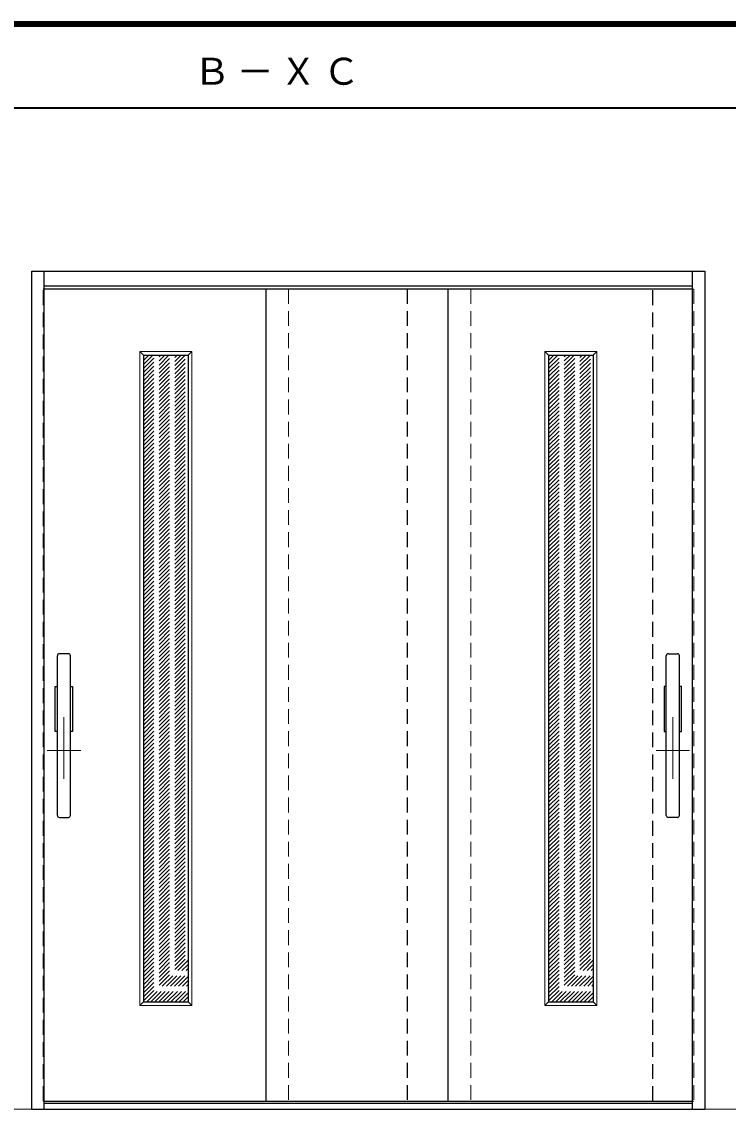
# Model space of a CAD drawing. Units: millimetres, scale not verified. Extents: x -6000 to 5700, y -4307 to 4260.
# Drawn here: x -4715 to -2989, y 1519 to 4175 of the extents above; entities that cross this region are included whole.
import ezdxf

# ---------------------------------------------------------------- set-up
doc = ezdxf.new("R2010")
doc.units = ezdxf.units.MM
doc.header["$LTSCALE"] = 30
doc.linetypes.add('CHAIN1', pattern=[8, 5, -1, 1, -1])
doc.linetypes.add('DASHED1', pattern=[1.8, 1.2, -0.6])
for name, color, linetype, lineweight in [('0-1_通り芯', 4, 'CHAIN1', 9), ('0-2_扉', 4, 'Continuous', 9), ('0-3_仕上げ', 3, 'Continuous', 25), ('0-4_枠', 3, 'Continuous', 25), ('0-C_ハッチ', 4, 'DASHED1', 9), ('0-D_ﾊﾞｰ引き手', 3, 'Continuous', 25), ('F-1_枠', 6, 'Continuous', 40)]:
    doc.layers.add(name, color=color, linetype=linetype, lineweight=lineweight)
doc.layers.add('0-A_文字', color=7, linetype='Continuous')
doc.styles.add('ＭＳ ゴシック', font='')
doc.styles.get('ＭＳ ゴシック').set_extended_font_data('MS Gothic')

msp = doc.modelspace()

# ---------------------------------------------------------------- linework, layer by layer
at = {"layer": '0-1_通り芯'}
for p, q in [((-4612, 2476.5), (-4612, 2314.5)), ((-3124, 2476.5), (-3124, 2314.5)), ((-4653, 2395.5), (-4571, 2395.5)), ((-3083, 2395.5), (-3165, 2395.5))]:
    msp.add_line(p, q, dxfattribs=at)
at = {"layer": '0-1_通り芯', "color": 7, "lineweight": 18}
msp.add_line((-5490, 1519.25), (5700, 1519.25), dxfattribs=at)
at = {"layer": '0-2_扉', "linetype": 'DASHED1'}
for p, q in [((-4663, 1539.25), (-4663, 3522.25)), ((-4063, 3522.25), (-4063, 1539.25)), ((-3618, 3522.25), (-3618, 1539.25)), ((-3073, 3522.25), (-3076, 3522.25)), ((-3073, 3522.25), (-3073, 1539.25)), ((-4660, 1539.25), (-4663, 1539.25)), ((-4115, 1539.25), (-4118, 1539.25)), ((-3073, 1539.25), (-3076, 1539.25))]:
    msp.add_line(p, q, dxfattribs=at)
at = {"layer": '0-2_扉', "color": 3, "lineweight": 25}
for p, q in [((-3076, 3522.25), (-4663, 3522.25)), ((-4118, 1539.25), (-4118, 3522.25)), ((-3673, 1539.25), (-3673, 3522.25)), ((-4660, 1539.25), (-3076, 1539.25))]:
    msp.add_line(p, q, dxfattribs=at)
at = {"layer": '0-2_扉', "color": 3, "linetype": 'DASHED1', "lineweight": 25}
msp.add_lwpolyline([(-3773, 1539.25), (-3173, 1539.25), (-3173, 3522.25), (-3773, 3522.25)], close=True, dxfattribs=at)
at = {"layer": '0-3_仕上げ', "color": 7, "lineweight": 18}
for p, q in [((-4426.5, 3369.75), (-4299.5, 3369.75)), ((-4426.5, 3369.75), (-4417.5, 3360.75)), ((-4308.5, 3360.75), (-4299.5, 3369.75)), ((-4299.5, 3369.75), (-4299.5, 1772.75)), ((-3436.5, 3369.75), (-3309.5, 3369.75)), ((-3436.5, 3369.75), (-3427.5, 3360.75)), ((-3318.5, 3360.75), (-3309.5, 3369.75)), ((-3309.5, 3369.75), (-3309.5, 1772.75)), ((-4426.5, 1772.75), (-4417.5, 1781.75)), ((-4308.5, 1781.75), (-4299.5, 1772.75)), ((-3436.5, 1772.75), (-3427.5, 1781.75)), ((-3318.5, 1781.75), (-3309.5, 1772.75))]:
    msp.add_line(p, q, dxfattribs=at)
at = {"layer": '0-3_仕上げ'}
for p, q in [((-4417.5, 3360.75), (-4417.5, 1781.75)), ((-3427.5, 3360.75), (-3427.5, 1781.75)), ((-4417.5, 1781.75), (-4308.5, 1781.75)), ((-3427.5, 1781.75), (-3318.5, 1781.75))]:
    msp.add_line(p, q, dxfattribs=at)
at = {"layer": '0-3_仕上げ', "color": 7, "lineweight": 18}
for points in [[(-4426.5, 3369.75), (-4426.5, 1772.75), (-4299.5, 1772.75)], [(-3436.5, 3369.75), (-3436.5, 1772.75), (-3309.5, 1772.75)]]:
    msp.add_lwpolyline(points, dxfattribs=at)
at = {"layer": '0-3_仕上げ'}
for points in [[(-4417.5, 3360.75), (-4308.5, 3360.75), (-4308.5, 1781.75)], [(-3427.5, 3360.75), (-3318.5, 3360.75), (-3318.5, 1781.75)]]:
    msp.add_lwpolyline(points, dxfattribs=at)
at = {"layer": '0-4_枠'}
for p, q in [((-4690, 1519.25), (-4690, 3566.25)), ((-4690, 3566.25), (-3046, 3566.25)), ((-4660, 1519.25), (-4660, 3566.25)), ((-3076, 1519.25), (-3076, 3566.25)), ((-3046, 3566.25), (-3046, 1519.25)), ((-4660, 3530.25), (-3076, 3530.25)), ((-4690, 1519.25), (-4660, 1519.25)), ((-4660, 1534.25), (-3076, 1534.25)), ((-4660, 1519.25), (-3076, 1519.25)), ((-3076, 1519.25), (-3046, 1519.25))]:
    msp.add_line(p, q, dxfattribs=at)
at = {"layer": '0-C_ハッチ'}
for p, q in [((-4417.5, 3258.91), (-4315.66, 3360.75)), ((-4417.5, 3268.81), (-4325.56, 3360.75)), ((-4417.5, 3278.7), (-4335.45, 3360.75)), ((-4417.5, 3288.6), (-4345.35, 3360.75)), ((-4417.5, 3298.5), (-4355.25, 3360.75)), ((-4417.5, 3308.4), (-4365.15, 3360.75)), ((-4417.5, 3318.3), (-4375.05, 3360.75)), ((-4417.5, 3328.2), (-4384.95, 3360.75)), ((-4417.5, 3338.1), (-4394.85, 3360.75)), ((-4417.5, 3348), (-4404.75, 3360.75)), ((-4417.5, 3357.9), (-4414.65, 3360.75)), ((-4417.5, 3249.01), (-4308.5, 3358.01)), ((-4417.5, 3239.11), (-4308.5, 3348.11)), ((-3427.5, 3258.91), (-3325.66, 3360.75)), ((-3427.5, 3268.81), (-3335.56, 3360.75)), ((-3427.5, 3278.7), (-3345.45, 3360.75)), ((-3427.5, 3288.6), (-3355.35, 3360.75)), ((-3427.5, 3298.5), (-3365.25, 3360.75)), ((-3427.5, 3308.4), (-3375.15, 3360.75)), ((-3427.5, 3318.3), (-3385.05, 3360.75)), ((-3427.5, 3328.2), (-3394.95, 3360.75)), ((-3427.5, 3338.1), (-3404.85, 3360.75)), ((-3427.5, 3348), (-3414.75, 3360.75)), ((-3427.5, 3357.9), (-3424.65, 3360.75)), ((-3427.5, 3249.01), (-3318.5, 3358.01)), ((-3427.5, 3239.11), (-3318.5, 3348.11)), ((-4417.5, 3229.21), (-4308.5, 3338.21)), ((-4417.5, 3219.31), (-4308.5, 3328.31)), ((-3427.5, 3229.21), (-3318.5, 3338.21)), ((-3427.5, 3219.31), (-3318.5, 3328.31)), ((-4417.5, 3209.41), (-4308.5, 3318.41)), ((-4417.5, 3199.51), (-4308.5, 3308.51)), ((-4417.5, 3189.61), (-4308.5, 3298.61)), ((-3427.5, 3209.41), (-3318.5, 3318.41)), ((-3427.5, 3199.51), (-3318.5, 3308.51)), ((-3427.5, 3189.61), (-3318.5, 3298.61)), ((-4417.5, 3179.71), (-4308.5, 3288.71)), ((-4417.5, 3169.81), (-4308.5, 3278.81)), ((-4417.5, 3159.91), (-4308.5, 3268.91)), ((-3427.5, 3179.71), (-3318.5, 3288.71)), ((-3427.5, 3169.81), (-3318.5, 3278.81)), ((-3427.5, 3159.91), (-3318.5, 3268.91)), ((-4417.5, 3150.01), (-4308.5, 3259.01)), ((-4417.5, 3140.11), (-4308.5, 3249.11)), ((-3427.5, 3150.01), (-3318.5, 3259.01)), ((-3427.5, 3140.11), (-3318.5, 3249.11)), ((-4417.5, 3130.21), (-4308.5, 3239.21)), ((-4417.5, 3120.31), (-4308.5, 3229.31)), ((-4417.5, 3110.41), (-4308.5, 3219.41)), ((-3427.5, 3130.21), (-3318.5, 3239.21)), ((-3427.5, 3120.31), (-3318.5, 3229.31)), ((-3427.5, 3110.41), (-3318.5, 3219.41)), ((-4417.5, 3100.51), (-4308.5, 3209.51)), ((-4417.5, 3090.61), (-4308.5, 3199.61)), ((-4417.5, 3080.71), (-4308.5, 3189.71)), ((-3427.5, 3100.51), (-3318.5, 3209.51)), ((-3427.5, 3090.61), (-3318.5, 3199.61)), ((-3427.5, 3080.71), (-3318.5, 3189.71)), ((-4417.5, 3070.82), (-4308.5, 3179.82)), ((-4417.5, 3060.92), (-4308.5, 3169.92)), ((-3427.5, 3070.82), (-3318.5, 3179.82)), ((-3427.5, 3060.92), (-3318.5, 3169.92)), ((-4417.5, 3051.02), (-4308.5, 3160.02)), ((-4417.5, 3041.12), (-4308.5, 3150.12)), ((-4417.5, 3031.22), (-4308.5, 3140.22)), ((-3427.5, 3051.02), (-3318.5, 3160.02)), ((-3427.5, 3041.12), (-3318.5, 3150.12)), ((-3427.5, 3031.22), (-3318.5, 3140.22)), ((-4417.5, 3021.32), (-4308.5, 3130.32)), ((-4417.5, 3011.42), (-4308.5, 3120.42)), ((-4417.5, 3001.52), (-4308.5, 3110.52)), ((-3427.5, 3021.32), (-3318.5, 3130.32)), ((-3427.5, 3011.42), (-3318.5, 3120.42)), ((-3427.5, 3001.52), (-3318.5, 3110.52)), ((-4417.5, 2991.62), (-4308.5, 3100.62)), ((-4417.5, 2981.72), (-4308.5, 3090.72)), ((-4417.5, 2971.82), (-4308.5, 3080.82)), ((-3427.5, 2991.62), (-3318.5, 3100.62)), ((-3427.5, 2981.72), (-3318.5, 3090.72)), ((-3427.5, 2971.82), (-3318.5, 3080.82)), ((-4417.5, 2961.92), (-4308.5, 3070.92)), ((-4417.5, 2952.02), (-4308.5, 3061.02)), ((-3427.5, 2961.92), (-3318.5, 3070.92)), ((-3427.5, 2952.02), (-3318.5, 3061.02)), ((-4417.5, 2942.12), (-4308.5, 3051.12)), ((-4417.5, 2932.22), (-4308.5, 3041.22)), ((-4417.5, 2922.32), (-4308.5, 3031.32)), ((-3427.5, 2942.12), (-3318.5, 3051.12)), ((-3427.5, 2932.22), (-3318.5, 3041.22)), ((-3427.5, 2922.32), (-3318.5, 3031.32)), ((-4417.5, 2912.42), (-4308.5, 3021.42)), ((-4417.5, 2902.52), (-4308.5, 3011.52)), ((-4417.5, 2892.62), (-4308.5, 3001.62)), ((-3427.5, 2912.42), (-3318.5, 3021.42)), ((-3427.5, 2902.52), (-3318.5, 3011.52)), ((-3427.5, 2892.62), (-3318.5, 3001.62)), ((-4417.5, 2882.72), (-4308.5, 2991.72)), ((-4417.5, 2872.83), (-4308.5, 2981.83)), ((-3427.5, 2882.72), (-3318.5, 2991.72)), ((-3427.5, 2872.83), (-3318.5, 2981.83)), ((-4417.5, 2862.93), (-4308.5, 2971.93)), ((-4417.5, 2853.03), (-4308.5, 2962.03)), ((-4417.5, 2843.13), (-4308.5, 2952.13)), ((-3427.5, 2862.93), (-3318.5, 2971.93)), ((-3427.5, 2853.03), (-3318.5, 2962.03)), ((-3427.5, 2843.13), (-3318.5, 2952.13)), ((-4417.5, 2833.23), (-4308.5, 2942.23)), ((-4417.5, 2823.33), (-4308.5, 2932.33)), ((-4417.5, 2813.43), (-4308.5, 2922.43)), ((-3427.5, 2833.23), (-3318.5, 2942.23)), ((-3427.5, 2823.33), (-3318.5, 2932.33)), ((-3427.5, 2813.43), (-3318.5, 2922.43)), ((-4417.5, 2803.53), (-4308.5, 2912.53)), ((-4417.5, 2793.63), (-4308.5, 2902.63)), ((-3427.5, 2803.53), (-3318.5, 2912.53)), ((-3427.5, 2793.63), (-3318.5, 2902.63)), ((-4417.5, 2783.73), (-4308.5, 2892.73)), ((-4417.5, 2773.83), (-4308.5, 2882.83)), ((-4417.5, 2763.93), (-4308.5, 2872.93)), ((-3427.5, 2783.73), (-3318.5, 2892.73)), ((-3427.5, 2773.83), (-3318.5, 2882.83)), ((-3427.5, 2763.93), (-3318.5, 2872.93)), ((-4417.5, 2754.03), (-4308.5, 2863.03)), ((-4417.5, 2744.13), (-4308.5, 2853.13)), ((-4417.5, 2734.23), (-4308.5, 2843.23)), ((-3427.5, 2754.03), (-3318.5, 2863.03)), ((-3427.5, 2744.13), (-3318.5, 2853.13)), ((-3427.5, 2734.23), (-3318.5, 2843.23)), ((-4417.5, 2724.33), (-4308.5, 2833.33)), ((-4417.5, 2714.43), (-4308.5, 2823.43)), ((-3427.5, 2724.33), (-3318.5, 2833.33)), ((-3427.5, 2714.43), (-3318.5, 2823.43)), ((-4417.5, 2704.53), (-4308.5, 2813.53)), ((-4417.5, 2694.63), (-4308.5, 2803.63)), ((-4417.5, 2684.74), (-4308.5, 2793.74)), ((-3427.5, 2704.53), (-3318.5, 2813.53)), ((-3427.5, 2694.63), (-3318.5, 2803.63)), ((-3427.5, 2684.74), (-3318.5, 2793.74)), ((-4417.5, 2674.84), (-4308.5, 2783.84)), ((-4417.5, 2664.94), (-4308.5, 2773.94)), ((-4417.5, 2655.04), (-4308.5, 2764.04)), ((-3427.5, 2674.84), (-3318.5, 2783.84)), ((-3427.5, 2664.94), (-3318.5, 2773.94)), ((-3427.5, 2655.04), (-3318.5, 2764.04)), ((-4417.5, 2645.14), (-4308.5, 2754.14)), ((-4417.5, 2635.24), (-4308.5, 2744.24)), ((-3427.5, 2645.14), (-3318.5, 2754.14)), ((-3427.5, 2635.24), (-3318.5, 2744.24)), ((-4417.5, 2625.34), (-4308.5, 2734.34)), ((-4417.5, 2615.44), (-4308.5, 2724.44)), ((-4417.5, 2605.54), (-4308.5, 2714.54)), ((-3427.5, 2625.34), (-3318.5, 2734.34)), ((-3427.5, 2615.44), (-3318.5, 2724.44)), ((-3427.5, 2605.54), (-3318.5, 2714.54)), ((-4417.5, 2595.64), (-4308.5, 2704.64)), ((-4417.5, 2585.74), (-4308.5, 2694.74)), ((-4417.5, 2575.84), (-4308.5, 2684.84)), ((-3427.5, 2595.64), (-3318.5, 2704.64)), ((-3427.5, 2585.74), (-3318.5, 2694.74)), ((-3427.5, 2575.84), (-3318.5, 2684.84)), ((-4417.5, 2565.94), (-4308.5, 2674.94)), ((-4417.5, 2556.04), (-4308.5, 2665.04)), ((-3427.5, 2565.94), (-3318.5, 2674.94)), ((-3427.5, 2556.04), (-3318.5, 2665.04)), ((-4417.5, 2546.14), (-4308.5, 2655.14)), ((-4417.5, 2536.24), (-4308.5, 2645.24)), ((-4417.5, 2526.34), (-4308.5, 2635.34)), ((-3427.5, 2546.14), (-3318.5, 2655.14)), ((-3427.5, 2536.24), (-3318.5, 2645.24)), ((-3427.5, 2526.34), (-3318.5, 2635.34)), ((-4417.5, 2516.44), (-4308.5, 2625.44)), ((-4417.5, 2506.54), (-4308.5, 2615.54)), ((-4417.5, 2496.64), (-4308.5, 2605.64)), ((-3427.5, 2516.44), (-3318.5, 2625.44)), ((-3427.5, 2506.54), (-3318.5, 2615.54)), ((-3427.5, 2496.64), (-3318.5, 2605.64)), ((-4417.5, 2486.75), (-4308.5, 2595.75)), ((-4417.5, 2476.85), (-4308.5, 2585.85)), ((-3427.5, 2486.75), (-3318.5, 2595.75)), ((-3427.5, 2476.85), (-3318.5, 2585.85)), ((-4417.5, 2466.95), (-4308.5, 2575.95)), ((-4417.5, 2457.05), (-4308.5, 2566.05)), ((-4417.5, 2447.15), (-4308.5, 2556.15)), ((-3427.5, 2466.95), (-3318.5, 2575.95)), ((-3427.5, 2457.05), (-3318.5, 2566.05)), ((-3427.5, 2447.15), (-3318.5, 2556.15)), ((-4417.5, 2437.25), (-4308.5, 2546.25)), ((-4417.5, 2427.35), (-4308.5, 2536.35)), ((-4417.5, 2417.45), (-4308.5, 2526.45)), ((-3427.5, 2437.25), (-3318.5, 2546.25)), ((-3427.5, 2427.35), (-3318.5, 2536.35)), ((-3427.5, 2417.45), (-3318.5, 2526.45)), ((-4417.5, 2407.55), (-4308.5, 2516.55)), ((-4417.5, 2397.65), (-4308.5, 2506.65)), ((-4417.5, 2387.75), (-4308.5, 2496.75)), ((-3427.5, 2407.55), (-3318.5, 2516.55)), ((-3427.5, 2397.65), (-3318.5, 2506.65)), ((-3427.5, 2387.75), (-3318.5, 2496.75)), ((-4417.5, 2377.85), (-4308.5, 2486.85)), ((-4417.5, 2367.95), (-4308.5, 2476.95)), ((-3427.5, 2377.85), (-3318.5, 2486.85)), ((-3427.5, 2367.95), (-3318.5, 2476.95)), ((-4417.5, 2358.05), (-4308.5, 2467.05)), ((-4417.5, 2348.15), (-4308.5, 2457.15)), ((-4417.5, 2338.25), (-4308.5, 2447.25)), ((-3427.5, 2358.05), (-3318.5, 2467.05)), ((-3427.5, 2348.15), (-3318.5, 2457.15)), ((-3427.5, 2338.25), (-3318.5, 2447.25)), ((-4417.5, 2328.35), (-4308.5, 2437.35)), ((-4417.5, 2318.45), (-4308.5, 2427.45)), ((-4417.5, 2308.55), (-4308.5, 2417.55)), ((-3427.5, 2328.35), (-3318.5, 2437.35)), ((-3427.5, 2318.45), (-3318.5, 2427.45)), ((-3427.5, 2308.55), (-3318.5, 2417.55)), ((-4417.5, 2298.65), (-4308.5, 2407.65)), ((-4417.5, 2288.76), (-4308.5, 2397.76)), ((-3427.5, 2298.65), (-3318.5, 2407.65)), ((-3427.5, 2288.76), (-3318.5, 2397.76)), ((-4417.5, 2278.86), (-4308.5, 2387.86)), ((-4417.5, 2268.96), (-4308.5, 2377.96)), ((-4417.5, 2259.06), (-4308.5, 2368.06)), ((-3427.5, 2278.86), (-3318.5, 2387.86)), ((-3427.5, 2268.96), (-3318.5, 2377.96)), ((-3427.5, 2259.06), (-3318.5, 2368.06)), ((-4417.5, 2249.16), (-4308.5, 2358.16)), ((-4417.5, 2239.26), (-4308.5, 2348.26)), ((-4417.5, 2229.36), (-4308.5, 2338.36)), ((-3427.5, 2249.16), (-3318.5, 2358.16)), ((-3427.5, 2239.26), (-3318.5, 2348.26)), ((-3427.5, 2229.36), (-3318.5, 2338.36)), ((-4417.5, 2219.46), (-4308.5, 2328.46)), ((-4417.5, 2209.56), (-4308.5, 2318.56)), ((-3427.5, 2219.46), (-3318.5, 2328.46)), ((-3427.5, 2209.56), (-3318.5, 2318.56)), ((-4417.5, 2199.66), (-4308.5, 2308.66)), ((-4417.5, 2189.76), (-4308.5, 2298.76)), ((-4417.5, 2179.86), (-4308.5, 2288.86)), ((-3427.5, 2199.66), (-3318.5, 2308.66)), ((-3427.5, 2189.76), (-3318.5, 2298.76)), ((-3427.5, 2179.86), (-3318.5, 2288.86)), ((-4417.5, 2169.96), (-4308.5, 2278.96)), ((-4417.5, 2160.06), (-4308.5, 2269.06)), ((-4417.5, 2150.16), (-4308.5, 2259.16)), ((-3427.5, 2169.96), (-3318.5, 2278.96)), ((-3427.5, 2160.06), (-3318.5, 2269.06)), ((-3427.5, 2150.16), (-3318.5, 2259.16)), ((-4417.5, 2140.26), (-4308.5, 2249.26)), ((-4417.5, 2130.36), (-4308.5, 2239.36)), ((-3427.5, 2140.26), (-3318.5, 2249.26)), ((-3427.5, 2130.36), (-3318.5, 2239.36)), ((-4417.5, 2120.46), (-4308.5, 2229.46)), ((-4417.5, 2110.56), (-4308.5, 2219.56)), ((-4417.5, 2100.66), (-4308.5, 2209.66)), ((-3427.5, 2120.46), (-3318.5, 2229.46)), ((-3427.5, 2110.56), (-3318.5, 2219.56)), ((-3427.5, 2100.66), (-3318.5, 2209.66)), ((-4417.5, 2090.77), (-4308.5, 2199.77)), ((-4417.5, 2080.87), (-4308.5, 2189.87)), ((-4417.5, 2070.97), (-4308.5, 2179.97)), ((-3427.5, 2090.77), (-3318.5, 2199.77)), ((-3427.5, 2080.87), (-3318.5, 2189.87)), ((-3427.5, 2070.97), (-3318.5, 2179.97)), ((-4417.5, 2061.07), (-4308.5, 2170.07)), ((-4417.5, 2051.17), (-4308.5, 2160.17)), ((-3427.5, 2061.07), (-3318.5, 2170.07)), ((-3427.5, 2051.17), (-3318.5, 2160.17)), ((-4417.5, 2041.27), (-4308.5, 2150.27)), ((-4417.5, 2031.37), (-4308.5, 2140.37)), ((-4417.5, 2021.47), (-4308.5, 2130.47)), ((-3427.5, 2041.27), (-3318.5, 2150.27)), ((-3427.5, 2031.37), (-3318.5, 2140.37)), ((-3427.5, 2021.47), (-3318.5, 2130.47)), ((-4417.5, 2011.57), (-4308.5, 2120.57)), ((-4417.5, 2001.67), (-4308.5, 2110.67)), ((-4417.5, 1991.77), (-4308.5, 2100.77)), ((-3427.5, 2011.57), (-3318.5, 2120.57)), ((-3427.5, 2001.67), (-3318.5, 2110.67)), ((-3427.5, 1991.77), (-3318.5, 2100.77)), ((-4417.5, 1981.87), (-4308.5, 2090.87)), ((-4417.5, 1971.97), (-4308.5, 2080.97)), ((-3427.5, 1981.87), (-3318.5, 2090.87)), ((-3427.5, 1971.97), (-3318.5, 2080.97)), ((-4417.5, 1962.07), (-4308.5, 2071.07)), ((-4417.5, 1952.17), (-4308.5, 2061.17)), ((-4417.5, 1942.27), (-4308.5, 2051.27)), ((-3427.5, 1962.07), (-3318.5, 2071.07)), ((-3427.5, 1952.17), (-3318.5, 2061.17)), ((-3427.5, 1942.27), (-3318.5, 2051.27)), ((-4417.5, 1932.37), (-4308.5, 2041.37)), ((-4417.5, 1922.47), (-4308.5, 2031.47)), ((-4417.5, 1912.57), (-4308.5, 2021.57)), ((-3427.5, 1932.37), (-3318.5, 2041.37)), ((-3427.5, 1922.47), (-3318.5, 2031.47)), ((-3427.5, 1912.57), (-3318.5, 2021.57)), ((-4417.5, 1902.67), (-4308.5, 2011.67)), ((-4417.5, 1892.78), (-4308.5, 2001.78)), ((-4417.5, 1882.88), (-4308.5, 1991.88)), ((-3427.5, 1902.67), (-3318.5, 2011.67)), ((-3427.5, 1892.78), (-3318.5, 2001.78)), ((-3427.5, 1882.88), (-3318.5, 1991.88)), ((-4417.5, 1872.98), (-4308.5, 1981.98)), ((-4417.5, 1863.08), (-4308.5, 1972.08)), ((-3427.5, 1872.98), (-3318.5, 1981.98)), ((-3427.5, 1863.08), (-3318.5, 1972.08)), ((-4417.5, 1853.18), (-4308.5, 1962.18)), ((-4417.5, 1843.28), (-4308.5, 1952.28)), ((-4417.5, 1833.38), (-4308.5, 1942.38)), ((-3427.5, 1853.18), (-3318.5, 1962.18)), ((-3427.5, 1843.28), (-3318.5, 1952.28)), ((-3427.5, 1833.38), (-3318.5, 1942.38)), ((-4417.5, 1823.48), (-4308.5, 1932.48)), ((-4417.5, 1813.58), (-4308.5, 1922.58)), ((-4417.5, 1803.68), (-4308.5, 1912.68)), ((-3427.5, 1823.48), (-3318.5, 1932.48)), ((-3427.5, 1813.58), (-3318.5, 1922.58)), ((-3427.5, 1803.68), (-3318.5, 1912.68)), ((-4417.5, 1793.78), (-4308.5, 1902.78)), ((-4417.5, 1783.88), (-4308.5, 1892.88)), ((-3427.5, 1793.78), (-3318.5, 1902.78)), ((-3427.5, 1783.88), (-3318.5, 1892.88)), ((-4409.73, 1781.75), (-4308.5, 1882.98)), ((-4399.83, 1781.75), (-4308.5, 1873.08)), ((-4389.93, 1781.75), (-4308.5, 1863.18)), ((-3419.73, 1781.75), (-3318.5, 1882.98)), ((-3409.83, 1781.75), (-3318.5, 1873.08)), ((-3399.93, 1781.75), (-3318.5, 1863.18)), ((-4380.03, 1781.75), (-4308.5, 1853.28)), ((-4370.13, 1781.75), (-4308.5, 1843.38)), ((-4360.23, 1781.75), (-4308.5, 1833.48)), ((-3390.03, 1781.75), (-3318.5, 1853.28)), ((-3380.13, 1781.75), (-3318.5, 1843.38)), ((-3370.23, 1781.75), (-3318.5, 1833.48)), ((-4350.33, 1781.75), (-4308.5, 1823.58)), ((-4340.44, 1781.75), (-4308.5, 1813.69)), ((-3360.33, 1781.75), (-3318.5, 1823.58)), ((-3350.44, 1781.75), (-3318.5, 1813.69)), ((-4330.54, 1781.75), (-4308.5, 1803.79)), ((-4320.64, 1781.75), (-4308.5, 1793.89)), ((-3340.54, 1781.75), (-3318.5, 1803.79)), ((-3330.64, 1781.75), (-3318.5, 1793.89))]:
    msp.add_line(p, q, dxfattribs=at)
at = {"layer": '0-D_ﾊﾞｰ引き手'}
for p, q in [((-4601, 2631.75), (-4623, 2631.75)), ((-3135, 2631.75), (-3113, 2631.75)), ((-4628, 2236.75), (-4628, 2626.75)), ((-4596, 2236.75), (-4596, 2626.75)), ((-3140, 2236.75), (-3140, 2626.75)), ((-3108, 2236.75), (-3108, 2626.75)), ((-4633, 2551.75), (-4628, 2551.75)), ((-3103, 2551.75), (-3108, 2551.75)), ((-4623, 2231.75), (-4601, 2231.75)), ((-3113, 2231.75), (-3135, 2231.75))]:
    msp.add_line(p, q, dxfattribs=at)
for points in [[(-4628, 2441.75), (-4633, 2441.75), (-4633, 2551.75)], [(-4596, 2551.75), (-4591, 2551.75), (-4591, 2441.75), (-4596, 2441.75)], [(-3140, 2551.75), (-3145, 2551.75), (-3145, 2441.75), (-3140, 2441.75)], [(-3108, 2441.75), (-3103, 2441.75), (-3103, 2551.75)]]:
    msp.add_lwpolyline(points, dxfattribs=at)
for centre, start, end in [((-4623, 2626.75), 90, 180), ((-4601, 2626.75), 0, 90), ((-3135, 2626.75), 90, 180), ((-3113, 2626.75), 0, 90), ((-4623, 2236.75), 180, 270), ((-4601, 2236.75), 270, 0), ((-3135, 2236.75), 180, 270), ((-3113, 2236.75), 270, 0)]:
    msp.add_arc(centre, 5, start, end, dxfattribs=at)
at = {"layer": 'F-1_枠'}
for p, q in [((-6000, 4175), (5700, 4175)), ((-6000, 4170), (5700, 4170)), ((-6000, 4165), (5700, 4165)), ((-6000, 3965), (5700, 3965))]:
    msp.add_line(p, q, dxfattribs=at)

# ---------------------------------------------------------------- texts
at = {"layer": '0-A_文字', "insert": (-4295, 4020), "char_height": 65.98, "attachment_point": 7, "style": 'ＭＳ ゴシック'}
msp.add_mtext('\\T1.17;Ｂ－ＸＣ', dxfattribs=at)

doc.saveas('drawing.dxf')
